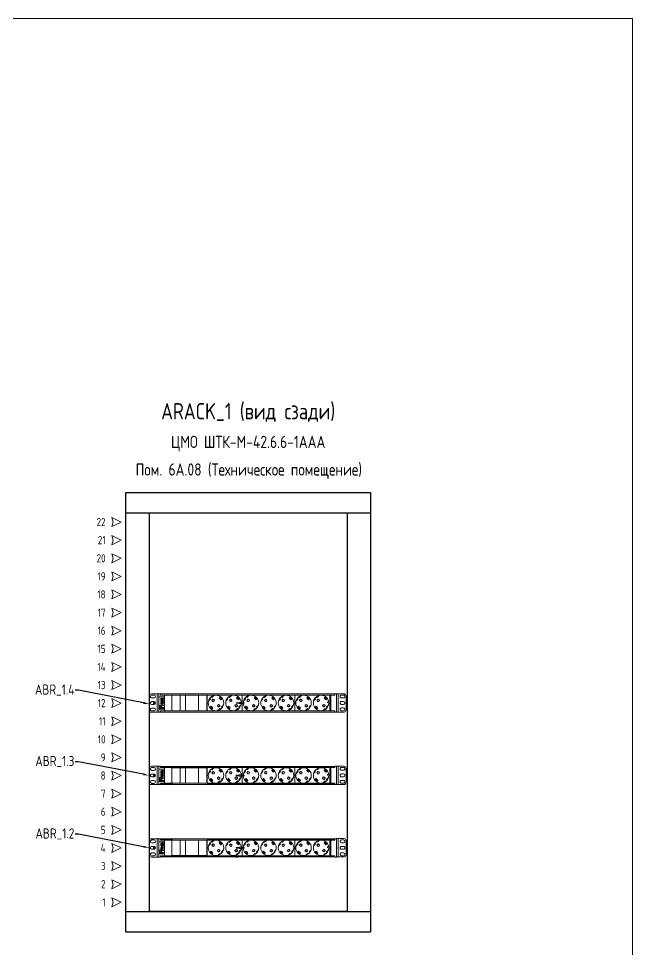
# Model space of a CAD drawing. Header units: millimetres. Extents: x -12727 to 3737, y -1743 to 2772.
# Drawn here: x 2231 to 3737, y -39 to 2246 of the extents above; entities that cross this region are included whole.
import ezdxf
from ezdxf import colors
from ezdxf.entities.mleader import LeaderData, LeaderLine
from ezdxf.enums import TextEntityAlignment as Align
from ezdxf.math import Vec2, Vec3

# ---------------------------------------------------------------- set-up
doc = ezdxf.new("R2010")
doc.units = ezdxf.units.MM
doc.layers.get('0').update_dxf_attribs({"lineweight": 5})
doc.layers.add('Racks and units', color=7, linetype='Continuous', lineweight=5)
doc.styles.add('AMS_text_scale', font='GOST.TTF', dxfattribs={"width": 0.9})
doc.styles.add('Rack_unit_No', font='GOST.TTF', dxfattribs={"height": 10})
doc.styles.get("Standard").update_dxf_attribs({"font": 'GOST.TTF'})

# ---------------------------------------------------------------- blocks, each defined once
blk = doc.blocks.new('Блок розеток')
at = {"lineweight": 9, "transparency": 33554687}
for points in [[(21.3, 22.8), (21.3, 23.1)], [(459.3, 22.9), (455.3, 22.9)], [(455.3, 19.6), (455.3, 22.9)], [(477.6, 23), (459.3, 23)], [(459.3, 23), (459.3, 22.9)], [(459.3, -22.1), (459.3, 22.9)], [(461.3, 23.3), (461.3, 23)], [(463.3, 23), (463.3, -22)], [(0, 17.8), (0, -17.2)], [(5, 22.8), (23.3, 22.8)], [(6.3, 19.7), (11.3, 19.7)], [(11.3, 12.7), (6.3, 12.7)], [(6.3, 3.8), (11.3, 3.8)], [(9.8, 2.8), (9.8, -2.2)], [(10.8, -3.2), (10.8, 3.8)], [(12.3, 3.6), (12.3, -3.1)], [(13.3, 3.1), (13.3, -2.6)], [(13.8, -2.2), (13.8, 2.7)], [(19.3, -22.2), (19.3, 22.8)], [(23.3, 22.8), (23.3, -22.2)], [(23.3, 22.8), (27.3, 22.8)], [(37.3, 15.4), (23.3, 15.4)], [(27.3, 19.6), (27.3, 22.8)], [(455.3, 22.6), (27.3, 22.6)], [(27.3, 19.8), (37.3, 19.8)], [(455.3, 19.6), (27.3, 19.6)], [(27.8, 11), (28, 11.6)], [(27.8, 10.2), (27.8, 11)], [(28, 9.6), (27.8, 10.2)], [(27.8, 7.8), (28, 8.4)], [(27.8, 7), (27.8, 7.8)], [(28, 6.4), (27.8, 7)], [(27.8, 5), (27.8, 6)], [(27.8, 6), (28.4, 6)], [(34.3, 5), (27.8, 5)], [(28, 1.6), (27.8, 0.4)], [(27.8, 0.4), (28, -0.8)], [(28, 11.6), (28.4, 12)], [(28.6, 9), (28, 9.6)], [(28, 8.4), (28.6, 9)], [(28.4, 6), (28, 6.4)], [(28.6, 2.6), (28, 1.6)], [(28.4, 12), (29.4, 12.4)], [(28.8, 11), (28.6, 10.6)], [(28.6, 10.6), (28.6, 10)], [(28.6, 10), (28.8, 9.6)], [(28.8, 7.8), (28.6, 7.4)], [(28.6, 7.4), (28.6, 7)], [(28.6, 7), (28.8, 6.4)], [(29.4, 3.2), (28.6, 2.6)], [(28.6, 0.2), (28.8, 1.4)], [(28.8, -0.6), (28.6, 0.2)], [(29, 11.2), (28.8, 11)], [(28.8, 9.6), (29, 9.4)], [(29, 8), (28.8, 7.8)], [(28.8, 6.4), (29.2, 6)], [(28.8, 1.4), (29.2, 2)], [(29.4, 11.4), (29, 11.2)], [(29, 9.4), (29.4, 9.2)], [(29.4, 8.2), (29, 8)], [(29.2, 6), (34.3, 6)], [(29.2, 2), (29.8, 2.4)], [(29.4, 12.4), (34.3, 12.4)], [(34.3, 11.4), (29.4, 11.4)], [(29.4, 9.2), (34.3, 9.2)], [(34.3, 8.2), (29.4, 8.2)], [(30.2, 3.4), (29.4, 3.2)], [(29.8, 2.4), (30.2, 2.4)], [(31, 3.4), (30.2, 3.4)], [(30.2, 2.4), (30.2, -1.8)], [(31, -2), (31, 3.4)], [(32.3, 3.4), (32.3, 2.4)], [(33.1, 3.2), (32.3, 3.4)], [(32.3, 2.4), (32.9, 2.2)], [(32.9, 2.2), (33.3, 1.6)], [(33.7, 2.6), (33.1, 3.2)], [(33.3, 1.6), (33.5, 0.2)], [(33.5, 0.2), (33.3, -0.6)], [(34.1, 1.8), (33.7, 2.6)], [(34.3, 0.4), (34.1, 1.8)], [(34.1, -0.8), (34.3, 0.4)], [(34.3, 12.4), (34.3, 11.4)], [(34.3, 9.2), (34.3, 8.2)], [(34.3, 6), (34.3, 5)], [(37.3, -19.2), (37.3, 19.9)], [(37.3, 19.9), (57.3, 19.9)], [(55.3, -18.6), (55.3, 19.4)], [(55.3, 19.4), (141.3, 19.4)], [(57.3, 19.9), (57.3, 19.4)], [(75.8, -18.6), (75.8, 19.4)], [(88.8, 19.4), (88.8, -18.6)], [(120.8, -18.6), (120.8, 19.4)], [(141.3, -18.9), (141.3, 19.6)], [(141.8, 18.1), (141.3, 18.1)], [(141.3, 17.4), (141.8, 17.4)], [(141.3, 3.4), (141.8, 3.4)], [(141.6, 1.1), (141.3, 1.1)], [(141.8, -19.1), (141.8, 19.9)], [(141.8, 19.9), (455.3, 19.9)], [(145, 5.4), (149.7, 10.1)], [(149.7, 10.1), (148.1, 11.7)], [(152, 15.6), (153.6, 14)], [(153.6, 14), (158.3, 18.7)], [(174.4, 15.8), (171.1, 12.4)], [(171.1, 12.4), (175.3, 8.1)], [(172.3, 11.2), (175.8, 14.6)], [(175, 9.6), (172.9, 11.7)], [(175.3, 9.9), (173.2, 12)], [(176.2, 10.7), (174.1, 12.9)], [(176.5, 11), (174.4, 13.2)], [(174.4, 9), (177.9, 12.4)], [(175.3, 8.1), (178.7, 11.5)], [(177.9, 12.4), (175.8, 14.6)], [(188, 5.4), (192.7, 10.1)], [(192.7, 10.1), (191.1, 11.7)], [(195, 15.6), (196.6, 14)], [(196.6, 14), (201.3, 18.7)], [(212.8, -0.4), (212.8, 1.1)], [(220.3, 1.1), (212.8, 1.1)], [(217.4, 15.8), (214.1, 12.4)], [(214.1, 12.4), (218.3, 8.1)], [(215.3, 11.2), (218.8, 14.6)], [(218, 9.6), (215.9, 11.7)], [(218.3, 9.9), (216.2, 12)], [(219.2, 10.7), (217.1, 12.9)], [(219.5, 11), (217.4, 13.2)], [(217.4, 9), (220.9, 12.4)], [(218.3, 8.1), (221.7, 11.5)], [(220.9, 12.4), (218.8, 14.6)], [(220.3, -1.1), (220.3, 1.9)], [(225.3, 1.9), (220.3, 1.9)], [(227.8, 19.9), (227.8, -19.1)], [(232.8, 1.1), (230.4, 1.1)], [(231, 5.4), (235.7, 10.1)], [(232.8, -0.4), (232.8, 1.1)], [(235.7, 10.1), (234.1, 11.7)], [(238, 15.6), (239.6, 14)], [(239.6, 14), (244.3, 18.7)], [(260.4, 15.8), (257.1, 12.4)], [(257.1, 12.4), (261.3, 8.1)], [(258.3, 11.2), (261.8, 14.6)], [(261, 9.6), (258.9, 11.7)], [(261.3, 9.9), (259.2, 12)], [(262.2, 10.7), (260.1, 12.9)], [(262.5, 11), (260.4, 13.2)], [(260.4, 9), (263.9, 12.4)], [(261.3, 8.1), (264.7, 11.5)], [(263.9, 12.4), (261.8, 14.6)], [(274, 5.4), (278.7, 10.1)], [(278.7, 10.1), (277.1, 11.7)], [(281, 15.6), (282.6, 14)], [(282.6, 14), (287.3, 18.7)], [(303.4, 15.8), (300.1, 12.4)], [(300.1, 12.4), (304.3, 8.1)], [(301.3, 11.2), (304.8, 14.6)], [(304, 9.6), (301.9, 11.7)], [(304.3, 9.9), (302.2, 12)], [(305.2, 10.7), (303.1, 12.9)], [(305.5, 11), (303.4, 13.2)], [(303.4, 9), (306.9, 12.4)], [(304.3, 8.1), (307.7, 11.5)], [(306.9, 12.4), (304.8, 14.6)], [(317, 5.4), (321.7, 10.1)], [(321.7, 10.1), (320.1, 11.7)], [(324, 15.6), (325.6, 14)], [(325.6, 14), (330.3, 18.7)], [(346.4, 15.8), (343.1, 12.4)], [(343.1, 12.4), (347.3, 8.1)], [(344.3, 11.2), (347.8, 14.6)], [(347, 9.6), (344.9, 11.7)], [(347.3, 9.9), (345.2, 12)], [(348.2, 10.7), (346.1, 12.9)], [(348.5, 11), (346.4, 13.2)], [(346.4, 9), (349.9, 12.4)], [(347.3, 8.1), (350.7, 11.5)], [(349.9, 12.4), (347.8, 14.6)], [(356.8, 19.9), (356.8, -19.1)], [(360, 5.4), (364.7, 10.1)], [(364.7, 10.1), (363.1, 11.7)], [(367, 15.6), (368.6, 14)], [(368.6, 14), (373.3, 18.7)], [(389.4, 15.8), (386.1, 12.4)], [(386.1, 12.4), (390.3, 8.1)], [(387.3, 11.2), (390.8, 14.6)], [(390, 9.6), (387.9, 11.7)], [(390.3, 9.9), (388.2, 12)], [(391.2, 10.7), (389.1, 12.9)], [(391.5, 11), (389.4, 13.2)], [(389.4, 9), (392.9, 12.4)], [(390.3, 8.1), (393.7, 11.5)], [(392.9, 12.4), (390.8, 14.6)], [(403, 5.4), (407.7, 10.1)], [(407.7, 10.1), (406.1, 11.7)], [(410, 15.6), (411.6, 14)], [(411.6, 14), (416.3, 18.7)], [(432.4, 15.8), (429.1, 12.4)], [(429.1, 12.4), (433.3, 8.1)], [(430.3, 11.2), (433.8, 14.6)], [(433, 9.6), (430.9, 11.7)], [(433.3, 9.9), (431.2, 12)], [(434.2, 10.7), (432.1, 12.9)], [(434.5, 11), (432.4, 13.2)], [(432.4, 9), (435.9, 12.4)], [(433.3, 8.1), (436.7, 11.5)], [(435.9, 12.4), (433.8, 14.6)], [(436.9, 0.4), (436.9, 3.4)], [(442.8, 19.9), (442.8, -19.1)], [(445.3, 19.9), (445.3, -19.1)], [(471.3, 19.9), (476.3, 19.9)], [(476.3, 12.9), (471.3, 12.9)], [(471.3, 4), (476.3, 4)], [(482.6, -17), (482.6, 18)], [(5, -22.2), (23.3, -22.2)], [(11.3, -3.2), (6.3, -3.2)], [(6.3, -12.1), (11.3, -12.1)], [(11.3, -19.1), (6.3, -19.1)], [(21.3, -22.4), (21.3, -22.2)], [(23.3, -14.6), (37.3, -14.6)], [(23.3, -22.2), (27.3, -22.2)], [(24.9, -6.4), (24.7, -7.4)], [(24.7, -7.4), (24.7, -12.2)], [(24.7, -12.2), (34.3, -12.2)], [(25.5, -5.6), (24.9, -6.4)], [(26.4, -5), (25.5, -5.6)], [(26, -6.6), (25.7, -7.2)], [(25.7, -7.2), (25.7, -11)], [(25.7, -11), (28.8, -11)], [(26.4, -6.2), (26, -6.6)], [(27, -4.8), (26.4, -5)], [(27, -6), (26.4, -6.2)], [(27.8, -4.8), (27, -4.8)], [(27.6, -6), (27, -6)], [(27.3, -22.2), (27.3, -18.9)], [(455.3, -18.9), (27.3, -18.9)], [(27.3, -19.2), (37.3, -19.2)], [(455.3, -21.9), (27.3, -21.9)], [(28.2, -6.2), (27.6, -6)], [(28.4, -5), (27.8, -4.8)], [(28, -0.8), (28.2, -1.4)], [(28.2, -1.4), (28.6, -2)], [(28.6, -6.6), (28.2, -6.2)], [(29.2, -5.6), (28.4, -5)], [(28.6, -2), (29, -2.4)], [(28.8, -7.2), (28.6, -6.6)], [(29, -1), (28.8, -0.6)], [(28.8, -11), (28.8, -7.2)], [(29.6, -1.6), (29, -1)], [(29, -2.4), (29.8, -2.8)], [(29.6, -6.4), (29.2, -5.6)], [(30, -1.8), (29.6, -1.6)], [(34.3, -4.6), (29.6, -6.4)], [(29.8, -2.8), (31, -3)], [(30.2, -1.8), (30, -1.8)], [(30, -7.6), (34.3, -6)], [(30, -11), (30, -7.6)], [(34.3, -11), (30, -11)], [(31.4, -2), (31, -2)], [(31, -3), (32.3, -2.8)], [(32.1, -1.8), (31.4, -2)], [(32.5, -1.6), (32.1, -1.8)], [(32.3, -2.8), (33.1, -2.4)], [(33.1, -1), (32.5, -1.6)], [(33.3, -0.6), (33.1, -1)], [(33.1, -2.4), (33.5, -2)], [(33.5, -2), (33.9, -1.4)], [(33.9, -1.4), (34.1, -0.8)], [(34.3, -6), (34.3, -4.6)], [(34.3, -12.2), (34.3, -11)], [(57.3, -19.1), (37.3, -19.1)], [(55.3, -18.6), (141.3, -18.6)], [(57.3, -18.6), (57.3, -19.1)], [(141.6, -0.4), (141.3, -0.4)], [(141.8, -2.6), (141.3, -2.6)], [(141.8, -16.6), (141.3, -16.6)], [(141.8, -17.4), (141.3, -17.4)], [(455.3, -19.1), (141.8, -19.1)], [(151.3, -7.4), (147.9, -10.8)], [(148.7, -11.7), (151.7, -8.8)], [(150.9, -13.8), (148.8, -11.7)], [(152.3, -12.5), (150.2, -10.3)], [(152.6, -12.1), (150.5, -10)], [(150.8, -13.9), (153.8, -11)], [(155.5, -11.7), (151.3, -7.4)], [(153.5, -11.3), (151.4, -9.2)], [(151.7, -8.8), (152.2, -8.4)], [(153.8, -11), (151.7, -8.8)], [(152.2, -15), (155.5, -11.7)], [(153.8, -11), (154.3, -10.5)], [(173, -13.2), (168.3, -18)], [(174.6, -14.9), (173, -13.2)], [(181.6, -4.6), (176.9, -9.4)], [(176.9, -9.4), (178.5, -11)], [(194.3, -7.4), (190.9, -10.8)], [(191.7, -11.7), (194.7, -8.8)], [(193.9, -13.8), (191.8, -11.7)], [(195.3, -12.5), (193.2, -10.3)], [(195.6, -12.1), (193.5, -10)], [(193.8, -13.9), (196.8, -11)], [(198.5, -11.7), (194.3, -7.4)], [(196.5, -11.3), (194.4, -9.2)], [(194.7, -8.8), (195.2, -8.4)], [(196.8, -11), (194.7, -8.8)], [(195.2, -15), (198.5, -11.7)], [(196.8, -11), (197.3, -10.5)], [(216, -13.2), (211.3, -18)], [(211.8, -22.1), (211.8, -21.9)], [(216.8, -22.1), (211.8, -22.1)], [(220.3, -0.4), (212.8, -0.4)], [(217.6, -14.9), (216, -13.2)], [(216.8, -22.1), (216.8, -21.9)], [(224.6, -4.6), (219.9, -9.4)], [(219.9, -9.4), (221.5, -11)], [(225.3, -1.1), (220.3, -1.1)], [(232.8, -0.4), (230.4, -0.4)], [(237.3, -7.4), (233.9, -10.8)], [(234.7, -11.7), (237.7, -8.8)], [(236.9, -13.8), (234.8, -11.7)], [(238.3, -12.5), (236.2, -10.3)], [(238.6, -12.1), (236.5, -10)], [(236.8, -13.9), (239.8, -11)], [(241.5, -11.7), (237.3, -7.4)], [(239.5, -11.3), (237.4, -9.2)], [(237.7, -8.8), (238.2, -8.4)], [(239.8, -11), (237.7, -8.8)], [(238.2, -15), (241.5, -11.7)], [(239.8, -11), (240.3, -10.5)], [(259, -13.2), (254.3, -18)], [(260.6, -14.9), (259, -13.2)], [(267.6, -4.6), (262.9, -9.4)], [(262.9, -9.4), (264.5, -11)], [(280.3, -7.4), (276.9, -10.8)], [(277.7, -11.7), (280.7, -8.8)], [(279.9, -13.8), (277.8, -11.7)], [(281.3, -12.5), (279.2, -10.3)], [(281.6, -12.1), (279.5, -10)], [(279.8, -13.9), (282.8, -11)], [(284.5, -11.7), (280.3, -7.4)], [(282.5, -11.3), (280.4, -9.2)], [(280.7, -8.8), (281.2, -8.4)], [(282.8, -11), (280.7, -8.8)], [(281.2, -15), (284.5, -11.7)], [(282.8, -11), (283.3, -10.5)], [(302, -13.2), (297.3, -18)], [(303.6, -14.9), (302, -13.2)], [(310.6, -4.6), (305.9, -9.4)], [(305.9, -9.4), (307.5, -11)], [(323.3, -7.4), (319.9, -10.8)], [(320.7, -11.7), (323.7, -8.8)], [(322.9, -13.8), (320.8, -11.7)], [(324.3, -12.5), (322.2, -10.3)], [(324.6, -12.1), (322.5, -10)], [(322.8, -13.9), (325.8, -11)], [(327.5, -11.7), (323.3, -7.4)], [(325.5, -11.3), (323.4, -9.2)], [(323.7, -8.8), (324.2, -8.4)], [(325.8, -11), (323.7, -8.8)], [(324.2, -15), (327.5, -11.7)], [(325.8, -11), (326.3, -10.5)], [(345, -13.2), (340.3, -18)], [(346.6, -14.9), (345, -13.2)], [(353.6, -4.6), (348.9, -9.4)], [(348.9, -9.4), (350.5, -11)], [(366.3, -7.4), (362.9, -10.8)], [(363.7, -11.7), (366.7, -8.8)], [(365.9, -13.8), (363.8, -11.7)], [(367.3, -12.5), (365.2, -10.3)], [(367.6, -12.1), (365.5, -10)], [(365.8, -13.9), (368.8, -11)], [(370.5, -11.7), (366.3, -7.4)], [(368.5, -11.3), (366.4, -9.2)], [(366.7, -8.8), (367.2, -8.4)], [(368.8, -11), (366.7, -8.8)], [(367.2, -15), (370.5, -11.7)], [(368.8, -11), (369.3, -10.5)], [(388, -13.2), (383.3, -18)], [(389.6, -14.9), (388, -13.2)], [(396.6, -4.6), (391.9, -9.4)], [(391.9, -9.4), (393.5, -11)], [(409.3, -7.4), (405.9, -10.8)], [(406.7, -11.7), (409.7, -8.8)], [(408.9, -13.8), (406.8, -11.7)], [(410.3, -12.5), (408.2, -10.3)], [(410.6, -12.1), (408.5, -10)], [(408.8, -13.9), (411.8, -11)], [(413.5, -11.7), (409.3, -7.4)], [(411.5, -11.3), (409.4, -9.2)], [(409.7, -8.8), (410.2, -8.4)], [(411.8, -11), (409.7, -8.8)], [(410.2, -15), (413.5, -11.7)], [(411.8, -11), (412.3, -10.5)], [(431, -13.2), (426.3, -18)], [(432.6, -14.9), (431, -13.2)], [(439.6, -4.6), (434.9, -9.4)], [(434.9, -9.4), (436.5, -11)], [(455.3, -22.1), (455.3, -18.9)], [(459.3, -22.1), (455.3, -22.1)], [(459.3, -22), (477.6, -22)], [(461.3, -22), (461.3, -22.4)], [(476.3, -3), (471.3, -3)], [(471.3, -11.9), (476.3, -11.9)], [(476.3, -18.9), (471.3, -18.9)]]:
    blk.add_lwpolyline(points, dxfattribs=at)
for centre, radius in [((163.3, 0.4), 19), ((156.6, 7.1), 3), ((206.3, 0.4), 19), ((199.6, 7.1), 3), ((249.3, 0.4), 19), ((242.6, 7.1), 3), ((292.3, 0.4), 19), ((285.6, 7.1), 3), ((335.3, 0.4), 19), ((378.3, 0.4), 19), ((371.6, 7.1), 3), ((421.3, 0.4), 19), ((170, -6.4), 3), ((213, -6.4), 3), ((299, -6.4), 3), ((428, -6.4), 3)]:
    blk.add_circle(centre, radius, dxfattribs=at)
for centre, radius, start, end in [((22, 19.9), 3.33, 102.6657, 119.2959), ((460.6, 20.1), 3.34, 60.7483, 77.3087), ((477.6, 18), 5, 359.9889, 90.0139), ((5, 17.8), 5, 89.9869, 180.0132), ((6.3, 16.2), 3.5, 89.9934, 180.0066), ((6.3, 16.2), 3.5, 179.9934, 270.0066), ((6.3, 0.3), 3.5, 89.9934, 180.0066), ((6.3, 0.3), 3.5, 179.9913, 270.0089), ((10.8, 2.8), 1, 89.9944, 180.0058), ((11.3, 16.2), 3.5, 29.9928, 90.0029), ((11.3, 16.2), 3.5, 269.9971, 330.0072), ((11.3, 0.3), 3.5, 29.9928, 90.0029), ((11.3, 16.2), 3.5, 329.9933, 30.0061), ((11.3, 0.3), 3.5, 329.9951, 30.0043), ((142.5, 6.9), 2.5, 105.6076, 118.1235), ((142.5, 6.9), 1.5, 116.5684, 141.941), ((142.5, 6.9), 1.5, 218.034, 243.4497), ((142.5, 6.9), 2.5, 241.8622, 254.3761), ((156.8, 5.3), 3.86, 94.2535, 140.1766), ((156.8, 5.3), 4.16, 58.2216, 131.4321), ((156.8, 7.2), 3, 202.5273, 290.0369), ((156.8, 8.4), 3.86, 229.9548, 304.3651), ((156.8, 8.4), 4.16, 252.1246, 285.5464), ((156.8, 5.3), 3.86, 48.3216, 94.2524), ((156.5, 6.9), 3, 334.6624, 31.0509), ((168.3, 14.1), 4, 325.7567, 351.6353), ((174.6, 12), 2.5, 134.1042, 200.7437), ((174.6, 12), 2.5, 67.4669, 134.1018), ((174.6, 12), 1.5, 134.2492, 182.8584), ((174.6, 12), 1.5, 85.6633, 134.2658), ((174.6, 12), 2.5, 278.015, 349.6481), ((199.8, 5.3), 3.86, 94.2516, 140.1829), ((199.8, 5.3), 4.16, 58.2228, 131.4304), ((199.8, 7.2), 3, 202.519, 290.0368), ((199.8, 8.4), 3.86, 229.9546, 304.3643), ((199.8, 8.4), 4.16, 252.1213, 285.5487), ((199.8, 5.3), 3.86, 48.323, 94.25), ((199.5, 6.9), 3, 334.6749, 31.0269), ((211.3, 14.1), 4.01, 325.7926, 351.5952), ((217.6, 12), 2.5, 134.0974, 200.7489), ((217.6, 12), 2.5, 67.4672, 134.1045), ((217.6, 12), 1.5, 134.2855, 182.8444), ((217.6, 12), 1.5, 85.6632, 134.2581), ((217.6, 12), 2.5, 278.017, 349.6541), ((242.8, 5.3), 3.86, 94.2959, 140.1722), ((242.8, 5.3), 4.16, 58.4546, 131.431), ((243.1, 6.9), 3, 148.9324, 211.0676), ((242.8, 7.2), 3, 204.1498, 289.0698), ((242.8, 8.4), 3.86, 229.9512, 304.0145), ((242.8, 8.4), 4.16, 252.1258, 288.219), ((242.8, 5.3), 3.86, 48.4213, 94.3015), ((254.3, 14.1), 4, 325.7629, 351.6231), ((261.3, 12), 2.5, 133.6495, 187.6247), ((261.3, 12), 1.49, 125.9757, 144.0579), ((261.3, 12), 2.5, 314.0894, 5.4448), ((285.8, 5.3), 3.86, 94.2999, 140.1794), ((285.8, 5.3), 4.16, 58.4554, 131.431), ((286.1, 6.9), 3, 148.9546, 211.0454), ((285.8, 7.2), 3, 204.153, 289.0693), ((285.8, 8.4), 3.86, 229.9527, 304.0122), ((285.8, 8.4), 4.16, 252.1249, 288.2211), ((285.8, 5.3), 3.86, 48.4237, 94.3053), ((297.3, 14.1), 4, 325.7504, 351.6497), ((304.3, 12), 2.5, 133.6611, 187.6056), ((304.3, 12), 1.49, 125.9512, 144.0887), ((304.3, 12), 2.5, 314.0927, 5.4499), ((328.8, 5.3), 3.86, 94.2918, 140.1707), ((328.8, 5.3), 4.16, 58.4536, 131.4327), ((329.1, 6.9), 3, 148.9546, 211.0454), ((328.8, 7.2), 3, 204.1431, 289.0683), ((328.8, 8.4), 3.86, 229.9533, 304.0148), ((328.8, 8.4), 4.16, 252.1269, 288.2202), ((328.8, 5.3), 3.86, 48.4167, 94.3032), ((340.3, 14.1), 4, 325.7504, 351.6285), ((347.3, 12), 2.5, 133.6512, 187.6442), ((347.3, 12), 1.48, 125.8764, 144.1188), ((347.3, 12), 2.5, 314.0826, 5.4532), ((371.8, 5.3), 3.86, 94.2631, 140.1894), ((371.8, 5.3), 4.16, 58.2184, 131.4355), ((371.8, 7.2), 3, 202.5136, 290.0414), ((372.1, 6.9), 3, 148.9324, 211.0676), ((371.8, 8.4), 3.86, 229.9515, 304.3691), ((371.8, 8.4), 4.16, 252.1259, 285.5439), ((371.8, 5.3), 3.86, 48.3172, 94.2644), ((383.3, 14.1), 4.01, 325.7754, 351.6178), ((390.3, 12), 2.5, 133.6117, 187.6239), ((390.3, 12), 1.51, 126.0537, 143.9638), ((390.3, 12), 2.5, 314.1273, 5.4066), ((414.8, 5.3), 3.86, 94.2668, 140.1769), ((414.8, 5.3), 4.16, 58.2257, 131.4286), ((414.8, 7.2), 3, 202.525, 290.033), ((415.1, 6.9), 3, 148.9102, 211.0898), ((414.8, 8.4), 3.86, 229.9546, 304.3643), ((414.8, 8.4), 4.16, 252.123, 285.5478), ((414.8, 5.3), 3.86, 48.3268, 94.2606), ((426.3, 14.1), 4, 325.767, 351.6497), ((433.3, 12), 2.5, 133.6976, 187.6033), ((433.3, 12), 1.5, 126.0473, 144.0917), ((433.3, 12), 2.5, 314.1067, 5.4503), ((471.3, 16.4), 3.5, 89.9875, 180.0165), ((471.3, 16.4), 3.5, 179.9835, 270.0125), ((471.3, 0.5), 3.5, 89.9898, 180.0143), ((471.3, 0.5), 3.5, 179.9857, 270.0102), ((476.3, 16.4), 3.5, 29.992, 90.0098), ((476.3, 16.4), 3.5, 269.9856, 330.0119), ((476.3, 0.5), 3.5, 29.992, 90.0098), ((476.3, 16.4), 3.5, 329.9775, 30.0225), ((476.3, 0.5), 3.5, 329.9763, 30.025), ((5, -17.2), 5, 179.9868, 270.0131), ((6.3, -15.6), 3.5, 89.9934, 180.0066), ((6.3, -15.6), 3.5, 179.9913, 270.0089), ((10.8, -2.2), 1, 179.9942, 270.0056), ((11.3, 0.3), 3.5, 269.9974, 330.0007), ((11.3, -15.6), 3.5, 29.9928, 90.0029), ((11.3, -15.6), 3.5, 269.9971, 330.0072), ((11.3, -15.6), 3.5, 329.9939, 30.0067), ((22, -19.2), 3.31, 248.5975, 257.3588), ((151.3, -11.3), 2.5, 313.9873, 6.2367), ((158.3, -13.4), 4, 145.7755, 171.6275), ((170.2, -6.3), 3, 106.2393, 192.135), ((170.2, -6.3), 3, 192.1247, 278.0029), ((169.7, -8), 3.86, 76.4908, 122.5183), ((169.7, -4.9), 3.86, 243.8282, 328.9588), ((169.7, -8), 4.16, 41.0741, 112.8363), ((169.7, -4.9), 4.16, 255.992, 316.3727), ((169.7, -8), 3.86, 30.4688, 76.4845), ((169.5, -6.1), 3, 319.5471, 18.7482), ((194.3, -11.3), 2.5, 313.9806, 6.245), ((201.3, -13.4), 4.01, 145.777, 171.609), ((213.2, -6.3), 3, 106.2432, 192.1321), ((213.2, -6.3), 3, 192.124, 278.0077), ((212.7, -8), 3.86, 76.4871, 122.5218), ((212.7, -4.9), 3.86, 243.8346, 328.952), ((212.7, -8), 4.16, 41.0752, 112.8376), ((212.7, -4.9), 4.16, 255.9916, 316.3725), ((212.7, -8), 3.86, 30.4692, 76.4893), ((212.5, -6.1), 3, 319.5377, 18.7495), ((238, -11.3), 2.5, 95.4722, 172.5432), ((238, -11.3), 2.5, 249.5077, 314.1888), ((238, -11.3), 1.5, 269.9719, 358.8349), ((238, -11.3), 2.5, 314.1661, 18.8669), ((244.3, -13.4), 4, 145.7418, 171.6246), ((256.2, -6.3), 3, 104.951, 191.1045), ((256.1, -6.1), 3, 194.2551, 229.9679), ((256.2, -6.3), 3, 191.0886, 277.2469), ((255.7, -8), 3.86, 76.537, 122.5137), ((255.7, -4.9), 3.86, 243.8311, 328.7995), ((255.7, -8), 4.16, 41.2685, 112.8381), ((255.7, -4.9), 4.16, 255.996, 315.9948), ((255.7, -8), 3.86, 30.5662, 76.5342), ((281, -11.3), 2.5, 95.4717, 172.5391), ((281, -11.3), 2.5, 249.5109, 314.1846), ((281, -11.3), 1.5, 269.98, 358.8381), ((281, -11.3), 2.5, 314.1787, 18.8548), ((287.3, -13.4), 4, 145.7637, 171.6297), ((299.2, -6.3), 3, 104.9415, 191.1061), ((299.1, -6.1), 3, 194.3004, 229.9423), ((299.2, -6.3), 3, 191.0854, 277.2471), ((298.7, -8), 3.86, 76.5332, 122.5227), ((298.7, -4.9), 3.86, 243.8313, 328.7996), ((298.7, -8), 4.16, 41.267, 112.8413), ((298.7, -4.9), 4.16, 255.9957, 315.9911), ((298.7, -8), 3.86, 30.5588, 76.5407), ((324, -11.3), 2.5, 95.4978, 172.532), ((324, -11.3), 2.5, 249.5059, 314.1873), ((324, -11.3), 1.5, 269.9872, 358.819), ((324, -11.3), 2.5, 314.1591, 18.8723), ((330.3, -13.4), 4, 145.7585, 171.6033), ((342.2, -6.3), 3, 104.9464, 191.1067), ((342.1, -6.1), 3, 194.2783, 229.9412), ((342.2, -6.3), 3, 191.0944, 277.239), ((341.7, -8), 3.86, 76.5385, 122.5145), ((341.7, -4.9), 3.86, 243.8405, 328.7893), ((341.7, -8), 4.16, 41.2746, 112.8355), ((341.7, -4.9), 4.16, 255.9926, 315.9857), ((341.7, -8), 3.86, 30.561, 76.5388), ((367, -11.3), 2.5, 95.4847, 172.5553), ((367, -11.3), 2.5, 249.5025, 314.1938), ((367, -11.3), 1.5, 269.9885, 358.8078), ((367, -11.3), 2.5, 314.158, 18.8418), ((373.3, -13.4), 4.01, 145.8022, 171.6134), ((385.2, -6.3), 3, 106.2383, 192.1559), ((385.1, -6.1), 2.99, 194.2135, 230.0095), ((385.2, -6.3), 3, 192.102, 278.017), ((384.7, -8), 3.86, 76.4886, 122.5212), ((384.7, -4.9), 3.86, 243.8359, 328.9474), ((384.7, -8), 4.16, 41.0717, 112.8385), ((384.7, -4.9), 4.16, 255.9857, 316.3724), ((384.7, -8), 3.86, 30.4523, 76.4942), ((410, -11.3), 2.5, 95.4712, 172.535), ((410, -11.3), 2.5, 249.5085, 314.1804), ((410, -11.3), 1.5, 269.9897, 358.821), ((410, -11.3), 2.5, 314.1702, 18.8587), ((416.3, -13.4), 4.01, 145.824, 171.5972), ((428.2, -6.3), 3, 106.2385, 192.1343), ((428.1, -6.1), 2.99, 194.221, 229.9884), ((428.2, -6.3), 3, 192.1143, 278.0025), ((427.7, -8), 3.86, 76.4864, 122.5255), ((427.7, -4.9), 3.86, 243.8348, 328.9551), ((427.7, -8), 4.16, 41.0768, 112.8347), ((427.7, -4.9), 4.16, 255.9944, 316.3742), ((427.7, -8), 3.86, 30.4611, 76.5067), ((460.6, -19.1), 3.33, 282.676, 299.2721), ((471.3, -15.4), 3.5, 89.9865, 180.0135), ((471.3, -15.4), 3.5, 179.9835, 270.0125), ((476.3, 0.5), 3.5, 269.9853, 330.0184), ((476.3, -15.4), 3.5, 29.9842, 90.019), ((476.3, -15.4), 3.5, 269.9856, 330.0119), ((477.6, -17), 5, 269.9861, 0.0111), ((476.3, -15.4), 3.5, 329.9754, 30.024)]:
    blk.add_arc(centre, radius, start, end, dxfattribs=at)
for centre, major_axis, ratio, start_param, end_param in [((156.8, 7.2), (1.1, 2.77), 0.990667, 0.808999, 2.348968), ((199.8, 7.2), (1.11, 2.77), 0.99075, 0.811101, 2.351104), ((242.8, 7.2), (0.91, 2.84), 0.991223, 0.814085, 2.307997), ((261.3, 12), (-2.43, -0.56), 0.997379, 4.30533, 5.249), ((261.3, 12), (2.31, 0.95), 0.997597, 4.19537, 5.093829), ((285.8, 7.2), (0.93, 2.83), 0.991185, 0.821124, 2.315068), ((304.3, 12.1), (2.43, 0.5), 0.993126, 1.187177, 2.134902), ((304.3, 12), (2.36, 0.8), 0.995837, 4.256966, 5.157061), ((328.8, 7.2), (0.91, 2.84), 0.991195, 0.814624, 2.30862), ((347.3, 12), (2.16, 1.24), 0.996785, 0.868666, 1.812376), ((347.3, 12), (1.02, 2.29), 0.998593, 3.433525, 4.329625), ((371.8, 7.2), (1.12, 2.76), 0.991028, 0.817512, 2.357525), ((390.3, 12.1), (2.47, 0.26), 0.99513, 1.283492, 2.229494), ((390.3, 12), (0.73, 2.4), 0.997746, 3.310028, 4.205249), ((414.8, 7.2), (1.08, 2.78), 0.990989, 0.800236, 2.339951), ((433.3, 12), (-2.48, -0.28), 0.99722, 4.418219, 5.361804), ((433.3, 12), (2.37, 0.74), 0.99407, 4.281325, 5.183044), ((151.3, -11.3), (0.78, 2.36), 0.995084, 1.083794, 2.025457), ((151.3, -11.3), (-2.45, -0.46), 0.997008, 4.356348, 5.296269), ((151.3, -11.3), (2.37, 0.79), 0.997131, 4.244414, 5.158778), ((194.3, -11.3), (0.66, 2.4), 0.995299, 1.033621, 1.975079), ((194.3, -11.3), (2.17, 1.24), 0.999372, 0.881917, 1.819553), ((194.3, -11.3), (2.24, 1.09), 0.995847, 4.112111, 5.027288)]:
    blk.add_ellipse(centre, major_axis=major_axis, ratio=ratio, start_param=start_param, end_param=end_param, dxfattribs=at)
for centre, major_axis, ratio in [((328.6, 7.1), (0, -3), 0.999895), ((414.6, 7.1), (0, -3), 0.999893), ((256, -6.4), (-0.02, 3), 0.999898), ((342, -6.4), (0.02, -3), 0.999894), ((385, -6.4), (0.02, -3), 0.999894)]:
    blk.add_ellipse(centre, major_axis=major_axis, ratio=ratio, dxfattribs=at)
blk = doc.blocks.new('arrow_tic')
at = {"lineweight": 9}
for p, q in [((-25.7, 11.1), (-3.4, 0)), ((-22.6, 0), (-25.7, 11.1)), ((-3.4, 0), (-25.7, -11.1)), ((-22.6, 0), (-25.7, -11.1))]:
    blk.add_line(p, q, dxfattribs=at)
blk.add_point((66, -22.2))
blk = doc.blocks.new('Rack_wheel')
at = {"layer": 'Racks and units', "lineweight": 30}
for p, q in [((-27, -18), (-32, -13)), ((-27, -76), (-27, -18)), ((-19, -76), (-27, -76)), ((27, -76), (19, -76)), ((27, -18), (32, -13)), ((27, -18), (27, -76))]:
    blk.add_line(p, q, dxfattribs=at)
at = {"layer": 'Racks and units', "lineweight": 9}
blk.add_line((-27, -18), (27, -18), dxfattribs=at)
at = {"layer": 'Racks and units', "lineweight": 30}
for points in [[(-32, 0), (32, 0), (32, -13), (-32, -13)], [(-15, -25), (15, -25), (15, -98), (-15, -98)]]:
    blk.add_lwpolyline(points, close=True, dxfattribs=at)
blk.add_lwpolyline([(-19, -76), (-19, -22), (19, -22), (19, -76)], dxfattribs=at)
at = {"layer": 'Racks and units', "lineweight": 9}
for points in [[(-15, -72), (-19, -72), (-19, -52), (-15, -52)], [(19, -72), (15, -72), (15, -52), (19, -52)]]:
    blk.add_lwpolyline(points, close=True, dxfattribs=at)
blk = doc.blocks.new('*U63')
at = {"layer": 'Racks and units', "lineweight": 30}
for p, q in [((-24.1, 97.9), (-24.1, 1175.8)), ((-24.1, 1175.8), (575.9, 1175.8)), ((575.9, 1175.8), (575.9, 97.9)), ((-24.1, 1125.8), (575.9, 1125.8)), ((-24.1, 147.9), (575.9, 147.9)), ((-24.1, 97.9), (575.9, 97.9))]:
    blk.add_line(p, q, dxfattribs=at)
blk.add_lwpolyline([(33.4, 1125.8), (518.4, 1125.8), (518.4, 147.9), (33.4, 147.9)], close=True, dxfattribs=at)
for p in [(-32.7, 1103.6), (-32.7, 1059.1), (-32.7, 1014.7), (-32.7, 970.2), (-32.7, 925.8), (-32.7, 881.3), (-32.7, 836.9), (-32.7, 792.4), (-32.7, 748), (-32.7, 703.5), (-32.7, 659.1), (-32.7, 614.6), (-32.7, 570.2), (-32.7, 525.7), (-32.7, 481.3), (-32.7, 436.8), (-32.7, 392.4), (-32.7, 347.9), (-32.7, 303.5), (-32.7, 259), (-32.7, 214.6), (-32.7, 170.1)]:
    blk.add_blockref('arrow_tic', p)
at = {"layer": 'Racks and units', "xscale": 0.000166666666666669, "yscale": 0.000166666666666669, "zscale": 0.000166666666666669}
blk.add_blockref('Rack_wheel', (-24.1, 97.9), dxfattribs=at)
blk.add_blockref('Rack_wheel', (-24.1, 97.9), dxfattribs=at)
at = {"char_height": 20, "width": 92.84, "attachment_point": 6, "style": 'Rack_unit_No'}
for s, insert in [('22', (-74.1, 1103.6)), ('21', (-74.1, 1059.1)), ('20', (-74.1, 1014.7)), ('19', (-74.1, 970.2)), ('18', (-74.1, 925.8)), ('17', (-74.1, 881.3)), ('16', (-74.1, 836.9)), ('15', (-74.1, 792.4)), ('14', (-74.1, 748)), ('13', (-74.1, 703.5)), ('12', (-74.1, 659.1)), ('11', (-74.1, 614.6)), ('10', (-74.1, 570.2)), ('9', (-74.1, 525.7)), ('8', (-74.1, 481.3)), ('7', (-74.1, 436.8)), ('6', (-74.1, 392.4)), ('5', (-74.1, 347.9)), ('4', (-74.1, 303.5)), ('3', (-74.1, 259)), ('2', (-74.1, 214.6)), ('1', (-74.1, 170.1))]:
    blk.add_mtext(s, dxfattribs=dict(at, insert=insert))
at = {"layer": 'Racks and units', "style": 'AMS_text_scale'}
for tag, height, p in [('RACK_NAME', 40, (275.9, 1375.6)), ('RACK_DIMS', 30, (275.9, 1300.3)), ('RACK_ROOM', 30, (277.4, 1232.5))]:
    blk.add_attdef(tag, text='', height=height, dxfattribs=at).set_placement(p, align=Align.MIDDLE_CENTER)

msp = doc.modelspace()

# ---------------------------------------------------------------- linework, layer by layer
msp.add_lwpolyline([(-389.4, 2246.2), (3737.3, 2246.2), (3737.3, -1742.9), (-389.4, -1742.9)], close=True)

# ---------------------------------------------------------------- block references
msp.add_blockref('*U63', (2518.7, -93.1)).add_auto_attribs({'RACK_NAME': 'ARACK_1 (вид сзади)', 'RACK_ROOM': 'Пом. 6А.08 (Техническое помещение)', 'RACK_DIMS': 'ЦМО ШТК-М-42.6.6-1ААА'})
at = {"color": 0}
for p in [(2552.1, 565.9), (2552.1, 388.1), (2552.1, 210.3)]:
    msp.add_blockref('Блок розеток', p, dxfattribs=at)

# ---------------------------------------------------------------- leaders
ml = msp.add_multileader_mtext('Standard', dxfattribs=at)
ml.set_content('ABR_1.4')
ml.set_leader_properties()
ml.build(insert=Vec2(0, 0))
ml.multileader.update_dxf_attribs({"arrow_head_size": 15})
ctx = ml.context
ctx.base_point, ctx.char_height, ctx.arrow_head_size, ctx.plane_origin = Vec3(2275.9, 597.4), 25, 15, Vec3(2157.1, 529)
ctx.text_align_type = 2
notes = []
notes.append((ctx, [(0, (1, 1, 0), (2378.1, 597.4), (-1, 0), 8, [(0, [(2552.1, 563.7)], 0, [])])]))
ctx.mtext.insert, ctx.mtext.alignment, ctx.mtext.flow_direction = Vec3(2368.1, 611.7), 3, 5
ml = msp.add_multileader_mtext('Standard', dxfattribs=at)
ml.set_content('ABR_1.3')
ml.set_leader_properties()
ml.build(insert=Vec2(0, 0))
ml.multileader.update_dxf_attribs({"arrow_head_size": 15})
ctx = ml.context
ctx.base_point, ctx.char_height, ctx.arrow_head_size, ctx.plane_origin = Vec3(2275.9, 422.1), 25, 15, Vec3(2157.1, 353.6)
ctx.text_align_type = 2
notes.append((ctx, [(0, (1, 1, 0), (2378.1, 422.1), (-1, 0), 8, [(0, [(2552.1, 388.4)], 0, [])])]))
ctx.mtext.insert, ctx.mtext.alignment, ctx.mtext.flow_direction = Vec3(2368.1, 436.4), 3, 5
ml = msp.add_multileader_mtext('Standard', dxfattribs=at)
ml.set_content('ABR_1.2')
ml.set_leader_properties()
ml.build(insert=Vec2(0, 0))
ml.multileader.update_dxf_attribs({"arrow_head_size": 15})
ctx = ml.context
ctx.base_point, ctx.char_height, ctx.arrow_head_size, ctx.plane_origin = Vec3(2275.9, 244.3), 25, 15, Vec3(2157.1, 175.8)
ctx.text_align_type = 2
notes.append((ctx, [(0, (1, 1, 0), (2378.1, 244.3), (-1, 0), 8, [(0, [(2552.1, 210.6)], 0, [])])]))
ctx.mtext.insert, ctx.mtext.alignment, ctx.mtext.flow_direction = Vec3(2368.1, 258.6), 3, 5
for ctx, leaders in notes:
    for number, flags, end, landing, length, lines in leaders:
        leader = LeaderData()
        leader.index, (leader.has_last_leader_line, leader.has_dogleg_vector, leader.attachment_direction) = number, flags
        leader.last_leader_point, leader.dogleg_vector, leader.dogleg_length = Vec3(end), Vec3(landing), length
        for number, points, colour, breaks in lines:
            line = LeaderLine()
            line.index, line.vertices, line.color, line.breaks = number, Vec3.list(points), colors.encode_raw_color(colour), breaks
            leader.lines.append(line)
        ctx.leaders.append(leader)

doc.saveas('drawing.dxf')
